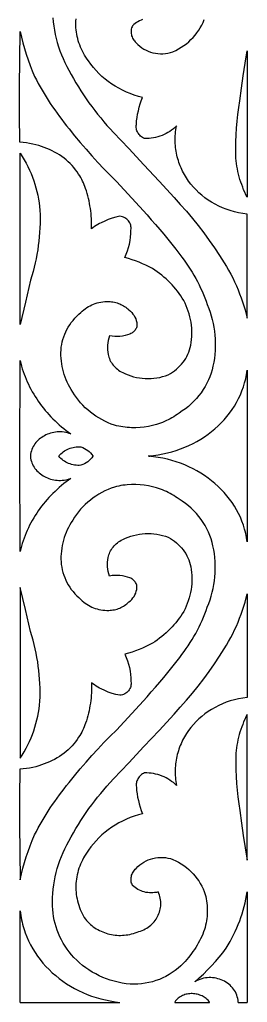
# Model space of a CAD drawing. Extents: x -75 to 228, y -166 to 132.
# Drawn here: x -75 to -40.8, y -166.1 to -18.5 of the extents above; entities that cross this region are included whole.
import ezdxf

# ---------------------------------------------------------------- set-up
doc = ezdxf.new("R2010")
doc.units = 0
doc.header["$MEASUREMENT"] = 0
doc.layers.get('0').update_dxf_attribs({"linetype": 'CONTINUOUS'})
doc.layers.add('LAYER_2', color=18, linetype='CONTINUOUS')

msp = doc.modelspace()

# ---------------------------------------------------------------- linework, layer by layer
for p, q in [((-74.93, -166.06), (-59.95, -166.06)), ((-51.72, -166.06), (-46.5, -166.06)), ((-42.21, -166.06), (-40.84, -166.06))]:
    msp.add_line(p, q)
at = {"layer": 'LAYER_2'}
for points in [[(-70.02, -18.2), (-69.97, -18.83), (-69.89, -19.46), (-69.79, -20.09), (-69.67, -20.71), (-69.53, -21.33), (-69.36, -21.94), (-69.17, -22.55), (-68.97, -23.15), (-68.74, -23.75), (-68.49, -24.34), (-68.22, -24.93), (-67.93, -25.5), (-67.61, -26.07), (-67.27, -26.7), (-66.92, -27.33), (-66.56, -27.95), (-66.19, -28.56), (-65.81, -29.17), (-65.42, -29.77), (-65.01, -30.37), (-64.6, -30.96), (-64.18, -31.54), (-63.74, -32.12), (-63.3, -32.69), (-62.84, -33.25), (-62.38, -33.81), (-61.9, -34.36), (-61.41, -34.9), (-60.92, -35.44), (-58.63, -37.86), (-56.35, -40.29), (-54.08, -42.74), (-51.83, -45.2), (-50.9, -46.23), (-49.98, -47.27), (-49.09, -48.34), (-48.23, -49.42), (-47.38, -50.52), (-46.57, -51.63), (-45.78, -52.76), (-45.01, -53.9), (-44.65, -54.45), (-44.3, -55), (-43.97, -55.56), (-43.65, -56.13), (-43.34, -56.7), (-43.04, -57.28), (-42.76, -57.86), (-42.49, -58.45), (-42.24, -59.04), (-42, -59.64), (-41.77, -60.24), (-41.56, -60.85), (-41.36, -61.46), (-41.17, -62.07), (-41, -62.69), (-40.84, -63.31), (-40.87, -47.69), (-41.53, -47.6), (-42.17, -47.49), (-42.79, -47.34), (-43.4, -47.17), (-44, -46.96), (-44.58, -46.74), (-45.14, -46.48), (-45.68, -46.2), (-46.21, -45.9), (-46.71, -45.57), (-47.2, -45.23), (-47.67, -44.86), (-48.11, -44.47), (-48.53, -44.06), (-48.93, -43.63), (-49.3, -43.18), (-49.65, -42.72), (-49.98, -42.25), (-50.28, -41.75), (-50.55, -41.25), (-50.79, -40.73), (-50.9, -40.46), (-51.01, -40.2), (-51.1, -39.93), (-51.19, -39.66), (-51.28, -39.38), (-51.35, -39.1), (-51.42, -38.82), (-51.48, -38.54), (-51.53, -38.26), (-51.58, -37.97), (-51.61, -37.68), (-51.64, -37.4), (-51.66, -37.1), (-51.67, -36.81), (-51.67, -36.52), (-51.67, -36.22), (-51.66, -35.93), (-51.63, -35.63), (-51.6, -35.33), (-51.56, -35.03), (-51.51, -34.73), (-51.46, -34.43), (-51.69, -34.66), (-51.94, -34.87), (-52.2, -35.07), (-52.47, -35.26), (-52.75, -35.43), (-53.04, -35.59), (-53.34, -35.73), (-53.64, -35.86), (-53.95, -35.98), (-54.27, -36.08), (-54.6, -36.16), (-54.92, -36.23), (-55.26, -36.28), (-55.59, -36.32), (-55.93, -36.34), (-56.28, -36.34), (-56.43, -36.26), (-56.58, -36.18), (-56.72, -36.08), (-56.85, -35.97), (-56.97, -35.85), (-57.08, -35.73), (-57.18, -35.6), (-57.26, -35.46), (-57.34, -35.32), (-57.4, -35.17), (-57.45, -35.02), (-57.48, -34.86), (-57.51, -34.7), (-57.51, -34.54), (-57.51, -34.38), (-57.49, -34.21), (-57.45, -33.7), (-57.38, -33.18), (-57.3, -32.67), (-57.19, -32.16), (-57.07, -31.65), (-56.92, -31.15), (-56.75, -30.66), (-56.56, -30.17), (-57.19, -30.01), (-57.8, -29.82), (-58.41, -29.6), (-58.99, -29.36), (-59.57, -29.09), (-60.12, -28.8), (-60.67, -28.49), (-61.19, -28.15), (-61.7, -27.79), (-62.18, -27.41), (-62.65, -27.01), (-63.1, -26.58), (-63.52, -26.14), (-63.92, -25.67), (-64.3, -25.19), (-64.66, -24.69), (-64.87, -24.4), (-65.06, -24.11), (-65.25, -23.82), (-65.42, -23.52), (-65.58, -23.22), (-65.73, -22.91), (-65.87, -22.6), (-65.99, -22.29), (-66.1, -21.97), (-66.2, -21.65), (-66.29, -21.33), (-66.37, -21.01), (-66.43, -20.68), (-66.48, -20.36), (-66.52, -20.03), (-66.55, -19.7), (-66.56, -19.37), (-66.57, -19.04), (-66.56, -18.71), (-66.53, -18.38)], [(-56.55, -18.48), (-56.79, -18.57), (-57.02, -18.67), (-57.25, -18.79), (-57.47, -18.92), (-57.68, -19.07), (-57.88, -19.23), (-58.07, -19.4), (-58.14, -19.57), (-58.2, -19.73), (-58.25, -19.9), (-58.27, -20.08), (-58.29, -20.25), (-58.29, -20.42), (-58.27, -20.59), (-58.24, -20.76), (-58.2, -20.93), (-58.14, -21.09), (-58.07, -21.25), (-57.99, -21.4), (-57.89, -21.55), (-57.78, -21.69), (-57.65, -21.83), (-57.52, -21.96), (-57.26, -22.23), (-56.98, -22.47), (-56.68, -22.7), (-56.37, -22.9), (-56.04, -23.07), (-55.71, -23.22), (-55.36, -23.35), (-55, -23.45), (-54.63, -23.53), (-54.26, -23.58), (-53.89, -23.61), (-53.51, -23.6), (-53.13, -23.57), (-52.75, -23.52), (-52.38, -23.43), (-52, -23.32), (-51.57, -23.11), (-51.15, -22.89), (-50.75, -22.64), (-50.36, -22.38), (-49.99, -22.1), (-49.63, -21.8), (-49.3, -21.49), (-48.98, -21.16), (-48.68, -20.81), (-48.4, -20.45), (-48.14, -20.08), (-47.9, -19.7), (-47.68, -19.3), (-47.49, -18.89), (-47.31, -18.48)], [(-42.21, -166.06), (-42.21, -166.05), (-42.21, -166.01), (-42.24, -165.74), (-42.28, -165.47), (-42.35, -165.21), (-42.43, -164.96), (-42.53, -164.72), (-42.64, -164.49), (-42.78, -164.27), (-42.92, -164.06), (-43.08, -163.86), (-43.25, -163.67), (-43.44, -163.49), (-43.63, -163.32), (-43.84, -163.17), (-44.06, -163.02), (-44.28, -162.89), (-44.51, -162.78), (-44.76, -162.67), (-45, -162.58), (-45.26, -162.51), (-45.52, -162.45), (-45.78, -162.4), (-46.05, -162.37), (-46.32, -162.35), (-46.59, -162.35), (-46.86, -162.37), (-47.13, -162.4), (-47.41, -162.45), (-47.68, -162.52), (-47.95, -162.61), (-48.21, -162.71), (-48.48, -162.83), (-48.74, -162.97), (-48.08, -162.4), (-47.44, -161.81), (-46.82, -161.2), (-46.22, -160.58), (-45.64, -159.94), (-45.08, -159.28), (-44.54, -158.61), (-44.03, -157.92), (-43.73, -157.43), (-43.44, -156.93), (-43.16, -156.43), (-42.9, -155.92), (-42.65, -155.4), (-42.42, -154.88), (-42.2, -154.36), (-41.99, -153.83), (-41.8, -153.3), (-41.62, -152.76), (-41.46, -152.22), (-41.3, -151.67), (-41.17, -151.12), (-41.04, -150.57), (-40.94, -150.01), (-40.84, -149.46), (-40.84, -166.01), (-40.84, -166.06)], [(-74.93, -166.06), (-74.93, -152.34), (-74.89, -152.67), (-74.84, -153.01), (-74.78, -153.34), (-74.72, -153.67), (-74.64, -154), (-74.56, -154.33), (-74.48, -154.65), (-74.38, -154.97), (-74.28, -155.28), (-74.17, -155.6), (-73.93, -156.22), (-73.66, -156.82), (-73.36, -157.42), (-73.04, -158), (-72.69, -158.56), (-72.32, -159.11), (-71.92, -159.64), (-71.5, -160.16), (-71.05, -160.66), (-70.59, -161.14), (-70.1, -161.61), (-69.59, -162.05), (-69.06, -162.48), (-68.52, -162.89), (-67.95, -163.27), (-67.37, -163.63), (-66.77, -163.98), (-66.15, -164.3), (-65.51, -164.59), (-64.86, -164.86), (-64.2, -165.11), (-63.52, -165.33), (-62.83, -165.53), (-62.13, -165.7), (-61.41, -165.84), (-60.69, -165.96), (-59.95, -166.06)], [(-46.5, -166.06), (-46.51, -166.05), (-46.5, -166.03), (-46.51, -166.02), (-46.5, -166.01), (-46.61, -165.87), (-46.74, -165.73), (-46.87, -165.61), (-47.01, -165.49), (-47.16, -165.38), (-47.31, -165.28), (-47.48, -165.19), (-47.64, -165.1), (-47.81, -165.02), (-47.99, -164.96), (-48.17, -164.9), (-48.35, -164.85), (-48.54, -164.81), (-48.73, -164.78), (-48.91, -164.76), (-49.1, -164.75), (-49.29, -164.75), (-49.48, -164.76), (-49.67, -164.78), (-49.85, -164.81), (-50.04, -164.85), (-50.22, -164.9), (-50.39, -164.96), (-50.57, -165.03), (-50.73, -165.11), (-50.9, -165.21), (-51.05, -165.31), (-51.2, -165.43), (-51.34, -165.55), (-51.48, -165.69), (-51.6, -165.85), (-51.72, -166.01), (-51.71, -166.02), (-51.72, -166.03), (-51.71, -166.05), (-51.72, -166.06)]]:
    msp.add_lwpolyline(points, dxfattribs=at)
for points in [[(-51.09, -77.57), (-51.35, -77.76), (-51.61, -77.94), (-51.87, -78.11), (-52.15, -78.27), (-52.42, -78.42), (-52.7, -78.57), (-52.98, -78.7), (-53.27, -78.83), (-53.56, -78.96), (-53.86, -79.07), (-54.16, -79.17), (-54.46, -79.27), (-55.07, -79.44), (-55.68, -79.57), (-56.31, -79.67), (-56.94, -79.74), (-57.58, -79.77), (-58.22, -79.76), (-58.54, -79.75), (-58.86, -79.72), (-59.18, -79.69), (-59.5, -79.65), (-59.81, -79.6), (-60.13, -79.54), (-60.45, -79.47), (-60.76, -79.39), (-61.26, -79.21), (-61.74, -79.01), (-62.22, -78.79), (-62.68, -78.55), (-63.13, -78.3), (-63.56, -78.02), (-63.98, -77.73), (-64.39, -77.42), (-64.78, -77.1), (-65.15, -76.76), (-65.51, -76.4), (-65.85, -76.03), (-66.18, -75.65), (-66.48, -75.25), (-66.77, -74.84), (-67.04, -74.41), (-67.26, -74.05), (-67.47, -73.68), (-67.67, -73.31), (-67.85, -72.93), (-68.01, -72.55), (-68.16, -72.16), (-68.3, -71.77), (-68.42, -71.37), (-68.52, -70.97), (-68.61, -70.57), (-68.68, -70.16), (-68.73, -69.75), (-68.77, -69.34), (-68.8, -68.92), (-68.8, -68.51), (-68.79, -68.09), (-68.75, -67.69), (-68.69, -67.29), (-68.61, -66.89), (-68.51, -66.5), (-68.38, -66.12), (-68.24, -65.74), (-68.08, -65.37), (-67.9, -65), (-67.7, -64.65), (-67.48, -64.3), (-67.25, -63.96), (-66.99, -63.64), (-66.72, -63.32), (-66.44, -63.02), (-66.13, -62.73), (-65.81, -62.45), (-65.61, -62.25), (-65.39, -62.06), (-65.17, -61.89), (-64.93, -61.73), (-64.69, -61.58), (-64.44, -61.44), (-64.19, -61.32), (-63.92, -61.21), (-63.65, -61.11), (-63.38, -61.02), (-63.1, -60.95), (-62.81, -60.9), (-62.52, -60.85), (-62.23, -60.82), (-61.94, -60.81), (-61.64, -60.81), (-61.43, -60.82), (-61.21, -60.84), (-61, -60.87), (-60.79, -60.91), (-60.59, -60.96), (-60.38, -61.02), (-60.19, -61.09), (-59.99, -61.16), (-59.8, -61.25), (-59.61, -61.34), (-59.43, -61.44), (-59.26, -61.55), (-59.09, -61.67), (-58.92, -61.8), (-58.76, -61.93), (-58.61, -62.08), (-58.39, -62.26), (-58.19, -62.47), (-58, -62.69), (-57.84, -62.92), (-57.7, -63.16), (-57.59, -63.42), (-57.5, -63.68), (-57.43, -63.95), (-57.41, -64.09), (-57.4, -64.22), (-57.4, -64.36), (-57.41, -64.49), (-57.44, -64.62), (-57.48, -64.75), (-57.53, -64.87), (-57.6, -64.99), (-57.67, -65.11), (-57.75, -65.21), (-57.85, -65.31), (-57.95, -65.41), (-58.06, -65.49), (-58.18, -65.57), (-58.31, -65.64), (-58.45, -65.7), (-58.81, -65.83), (-59.19, -65.93), (-59.57, -66.01), (-59.96, -66.06), (-60.35, -66.08), (-60.74, -66.08), (-61.14, -66.04), (-61.52, -65.98), (-61.63, -66.32), (-61.71, -66.66), (-61.77, -67), (-61.81, -67.35), (-61.82, -67.7), (-61.81, -68.05), (-61.77, -68.4), (-61.71, -68.75), (-61.67, -68.97), (-61.61, -69.18), (-61.54, -69.39), (-61.45, -69.6), (-61.35, -69.8), (-61.24, -69.99), (-61.12, -70.17), (-60.98, -70.35), (-60.84, -70.52), (-60.68, -70.69), (-60.51, -70.84), (-60.34, -70.99), (-60.15, -71.12), (-59.95, -71.25), (-59.75, -71.37), (-59.54, -71.47), (-59.14, -71.67), (-58.73, -71.83), (-58.32, -71.98), (-57.9, -72.11), (-57.47, -72.21), (-57.04, -72.29), (-56.61, -72.34), (-56.17, -72.38), (-55.73, -72.39), (-55.29, -72.37), (-54.86, -72.34), (-54.42, -72.28), (-53.99, -72.2), (-53.56, -72.09), (-53.14, -71.96), (-52.72, -71.81), (-52.39, -71.63), (-52.08, -71.43), (-51.78, -71.21), (-51.49, -70.98), (-51.22, -70.74), (-50.96, -70.49), (-50.72, -70.22), (-50.49, -69.94), (-50.28, -69.65), (-50.09, -69.35), (-49.92, -69.05), (-49.76, -68.73), (-49.62, -68.4), (-49.5, -68.07), (-49.4, -67.73), (-49.32, -67.39), (-49.26, -66.96), (-49.21, -66.52), (-49.17, -66.09), (-49.16, -65.66), (-49.17, -65.23), (-49.19, -64.8), (-49.23, -64.37), (-49.29, -63.94), (-49.36, -63.52), (-49.46, -63.1), (-49.57, -62.68), (-49.7, -62.27), (-49.85, -61.86), (-50.01, -61.45), (-50.19, -61.05), (-50.39, -60.66), (-50.61, -60.3), (-50.84, -59.95), (-51.08, -59.61), (-51.33, -59.27), (-51.59, -58.95), (-51.86, -58.63), (-52.14, -58.31), (-52.43, -58.01), (-52.73, -57.71), (-53.03, -57.42), (-53.35, -57.14), (-53.68, -56.86), (-54.01, -56.6), (-54.36, -56.34), (-54.71, -56.1), (-55.07, -55.86), (-55.56, -55.61), (-56.07, -55.37), (-56.58, -55.14), (-57.09, -54.92), (-57.62, -54.72), (-58.14, -54.53), (-58.68, -54.36), (-59.22, -54.2), (-59.01, -53.71), (-58.82, -53.21), (-58.67, -52.7), (-58.54, -52.19), (-58.44, -51.67), (-58.37, -51.15), (-58.33, -50.62), (-58.33, -50.1), (-58.29, -49.91), (-58.28, -49.72), (-58.3, -49.54), (-58.33, -49.36), (-58.38, -49.19), (-58.46, -49.02), (-58.55, -48.86), (-58.65, -48.71), (-58.77, -48.58), (-58.91, -48.45), (-59.06, -48.34), (-59.23, -48.24), (-59.4, -48.16), (-59.59, -48.1), (-59.79, -48.05), (-59.99, -48.02), (-60.57, -48.15), (-61.14, -48.31), (-61.7, -48.5), (-62.24, -48.73), (-62.76, -48.98), (-63.02, -49.12), (-63.27, -49.26), (-63.52, -49.41), (-63.76, -49.57), (-64, -49.74), (-64.23, -49.91), (-64.22, -49.53), (-64.22, -49.14), (-64.22, -48.76), (-64.24, -48.37), (-64.26, -47.99), (-64.29, -47.6), (-64.34, -47.22), (-64.39, -46.84), (-64.45, -46.46), (-64.51, -46.08), (-64.59, -45.7), (-64.68, -45.33), (-64.77, -44.95), (-64.88, -44.58), (-64.99, -44.21), (-65.11, -43.84), (-65.21, -43.56), (-65.32, -43.28), (-65.43, -43.01), (-65.56, -42.74), (-65.69, -42.47), (-65.84, -42.21), (-65.99, -41.95), (-66.15, -41.7), (-66.37, -41.36), (-66.61, -41.03), (-66.86, -40.71), (-67.13, -40.41), (-67.41, -40.11), (-67.71, -39.82), (-68.02, -39.55), (-68.34, -39.29), (-68.68, -39.04), (-69.02, -38.81), (-69.38, -38.58), (-69.75, -38.38), (-70.13, -38.19), (-70.52, -38.01), (-70.92, -37.85), (-71.33, -37.7), (-71.73, -37.54), (-72.14, -37.4), (-72.58, -37.27), (-73.03, -37.16), (-73.5, -37.07), (-73.98, -36.99), (-74.47, -36.93), (-74.97, -36.89), (-75, -32.73), (-75, -28.57), (-74.98, -24.41), (-74.94, -20.26), (-74.74, -21.12), (-74.52, -21.98), (-74.28, -22.83), (-74.02, -23.68), (-73.74, -24.52), (-73.43, -25.36), (-73.11, -26.19), (-72.76, -27.01), (-72.49, -27.53), (-72.21, -28.05), (-71.93, -28.56), (-71.64, -29.07), (-71.34, -29.58), (-71.03, -30.08), (-70.72, -30.58), (-70.4, -31.07), (-70.07, -31.57), (-69.73, -32.05), (-69.39, -32.53), (-69.04, -33.01), (-68.69, -33.49), (-68.33, -33.96), (-67.96, -34.42), (-67.58, -34.88), (-66.75, -35.92), (-65.91, -36.94), (-65.04, -37.95), (-64.16, -38.95), (-63.27, -39.93), (-62.35, -40.9), (-61.42, -41.86), (-60.48, -42.8), (-55.89, -47.81), (-55.25, -48.53), (-54.61, -49.25), (-53.99, -49.98), (-53.37, -50.72), (-52.76, -51.46), (-52.16, -52.21), (-51.57, -52.97), (-50.99, -53.73), (-50.65, -54.16), (-50.33, -54.6), (-50.01, -55.05), (-49.7, -55.5), (-49.41, -55.95), (-49.12, -56.41), (-48.85, -56.88), (-48.58, -57.35), (-48.33, -57.83), (-48.09, -58.31), (-47.85, -58.79), (-47.63, -59.28), (-47.42, -59.78), (-47.22, -60.28), (-47.03, -60.78), (-46.85, -61.28), (-46.63, -61.84), (-46.43, -62.4), (-46.26, -62.96), (-46.11, -63.53), (-45.98, -64.11), (-45.87, -64.68), (-45.78, -65.26), (-45.72, -65.85), (-45.67, -66.43), (-45.65, -67.02), (-45.65, -67.6), (-45.68, -68.19), (-45.72, -68.77), (-45.79, -69.36), (-45.88, -69.94), (-46, -70.52), (-46.13, -71.06), (-46.29, -71.58), (-46.47, -72.1), (-46.69, -72.6), (-46.92, -73.1), (-47.19, -73.58), (-47.48, -74.05), (-47.79, -74.51), (-48.13, -74.95), (-48.49, -75.38), (-48.87, -75.79), (-49.27, -76.18), (-49.69, -76.56), (-50.14, -76.91), (-50.6, -77.25)], [(-40.88, -23.17), (-40.85, -45.13), (-41.04, -44.77), (-41.22, -44.4), (-41.39, -44.02), (-41.54, -43.64), (-41.69, -43.26), (-41.83, -42.87), (-41.95, -42.48), (-42.07, -42.09), (-42.17, -41.7), (-42.26, -41.3), (-42.34, -40.9), (-42.41, -40.5), (-42.47, -40.1), (-42.51, -39.69), (-42.55, -39.29), (-42.57, -38.88), (-42.58, -37.85), (-42.56, -36.82), (-42.52, -35.79), (-42.45, -34.77), (-42.37, -33.74), (-42.26, -32.72), (-42.13, -31.69), (-41.98, -30.67), (-41.74, -28.79), (-41.47, -26.92), (-41.18, -25.04)], [(-73.35, -57.61), (-74.12, -60.93), (-74.9, -64.25), (-74.92, -38.54), (-74.6, -39.03), (-74.31, -39.53), (-74.03, -40.04), (-73.77, -40.55), (-73.52, -41.07), (-73.29, -41.6), (-73.08, -42.13), (-72.88, -42.67), (-72.71, -43.21), (-72.55, -43.76), (-72.4, -44.31), (-72.28, -44.86), (-72.17, -45.42), (-72.08, -45.99), (-72.01, -46.55), (-71.96, -47.12), (-71.94, -47.78), (-71.93, -48.45), (-71.94, -49.11), (-71.96, -49.77), (-72, -50.44), (-72.05, -51.1), (-72.12, -51.76), (-72.2, -52.42), (-72.29, -53.07), (-72.4, -53.73), (-72.52, -54.38), (-72.66, -55.03), (-72.81, -55.68), (-72.98, -56.33), (-73.16, -56.97)], [(-74.98, -84.03), (-74.98, -84.01), (-74.98, -84.01), (-74.98, -84), (-74.93, -69.69), (-74.83, -70.09), (-74.72, -70.5), (-74.6, -70.9), (-74.47, -71.3), (-74.33, -71.7), (-74.19, -72.09), (-74.03, -72.48), (-73.86, -72.86), (-73.69, -73.24), (-73.5, -73.62), (-73.31, -73.99), (-73.1, -74.36), (-72.89, -74.73), (-72.67, -75.09), (-72.44, -75.45), (-72.2, -75.8), (-71.96, -76.15), (-71.7, -76.49), (-71.44, -76.82), (-71.17, -77.16), (-70.89, -77.48), (-70.6, -77.8), (-70.31, -78.12), (-70, -78.43), (-69.69, -78.73), (-69.37, -79.03), (-69.05, -79.33), (-68.71, -79.61), (-68.37, -79.89), (-68.02, -80.17), (-67.66, -80.43), (-67.3, -80.69), (-67.56, -80.61), (-67.82, -80.53), (-68.08, -80.47), (-68.34, -80.43), (-68.6, -80.4), (-68.86, -80.39), (-69.12, -80.39), (-69.37, -80.4), (-69.63, -80.43), (-69.88, -80.47), (-70.12, -80.52), (-70.36, -80.58), (-70.6, -80.66), (-70.83, -80.75), (-71.05, -80.85), (-71.27, -80.96), (-71.48, -81.08), (-71.68, -81.21), (-71.88, -81.35), (-72.06, -81.5), (-72.24, -81.66), (-72.41, -81.83), (-72.56, -82.01), (-72.71, -82.2), (-72.84, -82.39), (-72.96, -82.59), (-73.07, -82.81), (-73.16, -83.02), (-73.24, -83.25), (-73.31, -83.48), (-73.36, -83.72), (-73.39, -83.96), (-73.39, -84), (-73.39, -84.01), (-73.39, -84.01), (-73.39, -84.03), (-73.39, -84.06), (-73.39, -84.06), (-73.39, -84.06), (-73.39, -84.11), (-73.36, -84.35), (-73.31, -84.59), (-73.24, -84.82), (-73.16, -85.04), (-73.07, -85.26), (-72.96, -85.47), (-72.84, -85.67), (-72.71, -85.87), (-72.56, -86.05), (-72.41, -86.23), (-72.24, -86.4), (-72.06, -86.56), (-71.88, -86.71), (-71.68, -86.85), (-71.48, -86.98), (-71.27, -87.1), (-71.05, -87.21), (-70.83, -87.31), (-70.6, -87.4), (-70.36, -87.47), (-70.12, -87.54), (-69.88, -87.59), (-69.63, -87.63), (-69.37, -87.66), (-69.12, -87.67), (-68.86, -87.67), (-68.6, -87.65), (-68.34, -87.63), (-68.08, -87.58), (-67.82, -87.53), (-67.56, -87.45), (-67.3, -87.37), (-67.66, -87.62), (-68.02, -87.89), (-68.37, -88.16), (-68.71, -88.44), (-69.05, -88.73), (-69.37, -89.02), (-69.69, -89.32), (-70, -89.62), (-70.31, -89.93), (-70.6, -90.25), (-70.89, -90.57), (-71.17, -90.89), (-71.44, -91.22), (-71.7, -91.56), (-71.96, -91.9), (-72.2, -92.25), (-72.44, -92.6), (-72.67, -92.95), (-72.89, -93.31), (-73.1, -93.68), (-73.31, -94.05), (-73.5, -94.42), (-73.69, -94.79), (-73.86, -95.18), (-74.03, -95.56), (-74.19, -95.95), (-74.33, -96.34), (-74.47, -96.73), (-74.6, -97.13), (-74.72, -97.53), (-74.83, -97.94), (-74.93, -98.34), (-74.98, -84.06), (-74.98, -84.06), (-74.98, -84.06)], [(-55.43, -84.03), (-55.65, -84.01), (-55.64, -84.01), (-55.65, -84), (-54.93, -83.93), (-54.23, -83.83), (-53.53, -83.71), (-52.84, -83.56), (-52.17, -83.38), (-51.5, -83.18), (-50.85, -82.95), (-50.22, -82.7), (-49.6, -82.43), (-48.99, -82.13), (-48.4, -81.82), (-47.83, -81.48), (-47.27, -81.12), (-46.73, -80.74), (-46.21, -80.34), (-45.71, -79.92), (-45.23, -79.48), (-44.76, -79.03), (-44.32, -78.56), (-43.91, -78.07), (-43.51, -77.56), (-43.14, -77.04), (-42.79, -76.51), (-42.46, -75.96), (-42.17, -75.4), (-41.89, -74.82), (-41.65, -74.23), (-41.43, -73.63), (-41.24, -73.02), (-41.15, -72.71), (-41.08, -72.4), (-41.01, -72.09), (-40.94, -71.77), (-40.89, -71.45), (-40.84, -71.13), (-40.84, -84.01), (-40.84, -84.03), (-40.84, -84.06), (-40.84, -96.91), (-40.89, -96.59), (-40.94, -96.27), (-41.01, -95.95), (-41.08, -95.64), (-41.15, -95.32), (-41.24, -95.02), (-41.43, -94.41), (-41.65, -93.81), (-41.89, -93.22), (-42.17, -92.65), (-42.46, -92.08), (-42.79, -91.54), (-43.14, -91), (-43.51, -90.49), (-43.91, -89.98), (-44.32, -89.49), (-44.76, -89.02), (-45.23, -88.57), (-45.71, -88.14), (-46.21, -87.72), (-46.73, -87.32), (-47.27, -86.94), (-47.83, -86.58), (-48.4, -86.24), (-48.99, -85.93), (-49.6, -85.63), (-50.22, -85.36), (-50.85, -85.11), (-51.5, -84.89), (-52.17, -84.68), (-52.84, -84.51), (-53.53, -84.36), (-54.23, -84.23), (-54.93, -84.13), (-55.65, -84.06), (-55.64, -84.06), (-55.65, -84.06)], [(-69.08, -84.03), (-69.1, -84.01), (-69.1, -84.01), (-69.1, -84), (-68.95, -83.83), (-68.8, -83.67), (-68.63, -83.52), (-68.45, -83.38), (-68.26, -83.26), (-68.07, -83.14), (-67.87, -83.03), (-67.66, -82.94), (-67.44, -82.86), (-67.22, -82.79), (-66.99, -82.74), (-66.76, -82.69), (-66.53, -82.66), (-66.29, -82.65), (-66.06, -82.65), (-65.82, -82.66), (-65.54, -82.76), (-65.27, -82.88), (-65.02, -83.02), (-64.78, -83.18), (-64.56, -83.36), (-64.36, -83.56), (-64.17, -83.78), (-64.01, -84), (-64.01, -84.01), (-64.01, -84.01), (-64.03, -84.03), (-64.01, -84.06), (-64.01, -84.06), (-64.01, -84.06), (-64.17, -84.29), (-64.36, -84.5), (-64.56, -84.7), (-64.78, -84.88), (-65.02, -85.04), (-65.27, -85.18), (-65.54, -85.3), (-65.82, -85.4), (-66.06, -85.42), (-66.29, -85.42), (-66.53, -85.4), (-66.76, -85.37), (-66.99, -85.33), (-67.22, -85.27), (-67.44, -85.2), (-67.66, -85.12), (-67.87, -85.03), (-68.07, -84.93), (-68.26, -84.81), (-68.45, -84.68), (-68.63, -84.54), (-68.8, -84.39), (-68.95, -84.23), (-69.1, -84.06), (-69.1, -84.06), (-69.1, -84.06)], [(-51.09, -90.48), (-51.35, -90.29), (-51.61, -90.12), (-51.87, -89.95), (-52.15, -89.78), (-52.42, -89.63), (-52.7, -89.49), (-52.98, -89.35), (-53.27, -89.22), (-53.56, -89.1), (-53.86, -88.99), (-54.16, -88.88), (-54.46, -88.79), (-55.07, -88.62), (-55.68, -88.48), (-56.31, -88.38), (-56.94, -88.32), (-57.58, -88.29), (-58.22, -88.29), (-58.86, -88.33), (-59.18, -88.37), (-59.5, -88.41), (-59.81, -88.46), (-60.13, -88.52), (-60.45, -88.59), (-60.76, -88.67), (-61.26, -88.85), (-61.74, -89.04), (-62.22, -89.26), (-62.68, -89.5), (-63.13, -89.76), (-63.56, -90.03), (-63.98, -90.32), (-64.39, -90.63), (-64.78, -90.95), (-65.15, -91.29), (-65.51, -91.64), (-65.85, -92.01), (-66.18, -92.4), (-66.48, -92.8), (-66.77, -93.21), (-67.04, -93.63), (-67.26, -93.99), (-67.47, -94.36), (-67.67, -94.73), (-67.85, -95.1), (-68.01, -95.49), (-68.16, -95.87), (-68.3, -96.27), (-68.42, -96.66), (-68.52, -97.06), (-68.61, -97.47), (-68.68, -97.87), (-68.73, -98.28), (-68.77, -98.69), (-68.8, -99.1), (-68.8, -99.52), (-68.79, -99.93), (-68.75, -100.33), (-68.69, -100.73), (-68.61, -101.13), (-68.51, -101.52), (-68.38, -101.9), (-68.24, -102.28), (-68.08, -102.65), (-67.9, -103.01), (-67.7, -103.37), (-67.48, -103.71), (-67.25, -104.05), (-66.99, -104.38), (-66.72, -104.69), (-66.44, -104.99), (-66.13, -105.28), (-65.81, -105.56), (-65.61, -105.76), (-65.39, -105.94), (-65.17, -106.12), (-64.93, -106.28), (-64.69, -106.43), (-64.44, -106.57), (-64.19, -106.69), (-63.92, -106.8), (-63.65, -106.9), (-63.38, -106.98), (-63.1, -107.05), (-62.81, -107.11), (-62.52, -107.15), (-62.23, -107.18), (-61.94, -107.19), (-61.64, -107.19), (-61.43, -107.18), (-61.21, -107.16), (-61, -107.13), (-60.79, -107.09), (-60.59, -107.04), (-60.38, -106.99), (-60.19, -106.92), (-59.99, -106.84), (-59.8, -106.76), (-59.61, -106.67), (-59.43, -106.56), (-59.26, -106.45), (-59.09, -106.33), (-58.92, -106.21), (-58.76, -106.07), (-58.61, -105.93), (-58.39, -105.75), (-58.19, -105.54), (-58, -105.32), (-57.84, -105.09), (-57.7, -104.85), (-57.59, -104.6), (-57.5, -104.33), (-57.43, -104.06), (-57.41, -103.93), (-57.4, -103.79), (-57.4, -103.65), (-57.41, -103.52), (-57.44, -103.39), (-57.48, -103.27), (-57.53, -103.14), (-57.6, -103.02), (-57.67, -102.91), (-57.75, -102.8), (-57.85, -102.7), (-57.95, -102.61), (-58.06, -102.52), (-58.18, -102.45), (-58.31, -102.38), (-58.45, -102.32), (-58.81, -102.19), (-59.19, -102.09), (-59.57, -102.01), (-59.96, -101.96), (-60.35, -101.94), (-60.74, -101.94), (-61.14, -101.98), (-61.52, -102.04), (-61.63, -101.7), (-61.71, -101.36), (-61.77, -101.02), (-61.81, -100.67), (-61.82, -100.32), (-61.81, -99.97), (-61.77, -99.63), (-61.71, -99.28), (-61.67, -99.06), (-61.61, -98.85), (-61.54, -98.64), (-61.45, -98.43), (-61.35, -98.23), (-61.24, -98.04), (-61.12, -97.86), (-60.98, -97.68), (-60.84, -97.51), (-60.68, -97.34), (-60.51, -97.19), (-60.34, -97.04), (-60.15, -96.91), (-59.95, -96.78), (-59.75, -96.67), (-59.54, -96.56), (-59.14, -96.37), (-58.73, -96.2), (-58.32, -96.05), (-57.9, -95.93), (-57.47, -95.83), (-57.04, -95.75), (-56.61, -95.69), (-56.17, -95.66), (-55.73, -95.65), (-55.29, -95.66), (-54.86, -95.7), (-54.42, -95.76), (-53.99, -95.84), (-53.56, -95.94), (-53.14, -96.07), (-52.72, -96.22), (-52.39, -96.41), (-52.08, -96.61), (-51.78, -96.82), (-51.49, -97.05), (-51.22, -97.29), (-50.96, -97.55), (-50.72, -97.81), (-50.49, -98.09), (-50.28, -98.38), (-50.09, -98.67), (-49.92, -98.98), (-49.76, -99.3), (-49.62, -99.62), (-49.5, -99.95), (-49.4, -100.29), (-49.32, -100.64), (-49.26, -101.07), (-49.21, -101.5), (-49.17, -101.93), (-49.16, -102.36), (-49.17, -102.79), (-49.19, -103.22), (-49.23, -103.64), (-49.29, -104.07), (-49.36, -104.49), (-49.46, -104.91), (-49.57, -105.33), (-49.7, -105.74), (-49.85, -106.15), (-50.01, -106.56), (-50.19, -106.96), (-50.39, -107.35), (-50.61, -107.7), (-50.84, -108.05), (-51.08, -108.39), (-51.33, -108.73), (-51.59, -109.05), (-51.86, -109.37), (-52.14, -109.69), (-52.43, -109.99), (-52.73, -110.29), (-53.03, -110.58), (-53.35, -110.86), (-53.68, -111.13), (-54.01, -111.39), (-54.36, -111.65), (-54.71, -111.9), (-55.07, -112.13), (-55.56, -112.39), (-56.07, -112.63), (-56.58, -112.85), (-57.09, -113.07), (-57.62, -113.27), (-58.14, -113.46), (-58.68, -113.63), (-59.22, -113.79), (-59.01, -114.28), (-58.82, -114.78), (-58.67, -115.28), (-58.54, -115.79), (-58.44, -116.31), (-58.37, -116.83), (-58.33, -117.35), (-58.33, -117.88), (-58.29, -118.07), (-58.28, -118.26), (-58.3, -118.44), (-58.33, -118.62), (-58.38, -118.79), (-58.46, -118.95), (-58.55, -119.11), (-58.65, -119.26), (-58.77, -119.4), (-58.91, -119.52), (-59.06, -119.63), (-59.23, -119.73), (-59.4, -119.81), (-59.59, -119.87), (-59.79, -119.92), (-59.99, -119.95), (-60.57, -119.82), (-61.14, -119.66), (-61.7, -119.47), (-62.24, -119.25), (-62.76, -118.99), (-63.02, -118.86), (-63.27, -118.71), (-63.52, -118.56), (-63.76, -118.4), (-64, -118.24), (-64.23, -118.06), (-64.22, -118.45), (-64.22, -118.83), (-64.22, -119.22), (-64.24, -119.6), (-64.26, -119.98), (-64.29, -120.37), (-64.34, -120.75), (-64.39, -121.13), (-64.45, -121.51), (-64.51, -121.89), (-64.59, -122.26), (-64.68, -122.64), (-64.77, -123.01), (-64.88, -123.38), (-64.99, -123.76), (-65.11, -124.12), (-65.21, -124.4), (-65.32, -124.68), (-65.43, -124.95), (-65.56, -125.22), (-65.69, -125.49), (-65.84, -125.75), (-65.99, -126), (-66.15, -126.25), (-66.37, -126.59), (-66.61, -126.92), (-66.86, -127.24), (-67.13, -127.54), (-67.41, -127.84), (-67.71, -128.13), (-68.02, -128.4), (-68.34, -128.66), (-68.68, -128.91), (-69.02, -129.14), (-69.38, -129.36), (-69.75, -129.57), (-70.13, -129.76), (-70.52, -129.94), (-70.92, -130.1), (-71.33, -130.24), (-71.73, -130.4), (-72.14, -130.54), (-72.58, -130.67), (-73.03, -130.78), (-73.5, -130.88), (-73.98, -130.95), (-74.47, -131.01), (-74.97, -131.05), (-75, -135.2), (-75, -139.35), (-74.98, -143.49), (-74.94, -147.64), (-74.74, -146.78), (-74.52, -145.92), (-74.28, -145.07), (-74.02, -144.23), (-73.74, -143.39), (-73.43, -142.55), (-73.11, -141.73), (-72.76, -140.91), (-72.49, -140.39), (-72.21, -139.87), (-71.93, -139.36), (-71.64, -138.85), (-71.34, -138.34), (-71.03, -137.84), (-70.72, -137.35), (-70.4, -136.85), (-70.07, -136.36), (-69.73, -135.88), (-69.39, -135.4), (-69.04, -134.92), (-68.69, -134.44), (-68.33, -133.98), (-67.96, -133.51), (-67.58, -133.05), (-66.75, -132.02), (-65.91, -131), (-65.04, -130), (-64.16, -129), (-63.27, -128.02), (-62.35, -127.05), (-61.42, -126.1), (-60.48, -125.16), (-55.89, -120.16), (-55.25, -119.44), (-54.61, -118.72), (-53.99, -117.99), (-53.37, -117.26), (-52.76, -116.52), (-52.16, -115.77), (-51.57, -115.02), (-50.99, -114.26), (-50.65, -113.83), (-50.33, -113.39), (-50.01, -112.94), (-49.7, -112.5), (-49.41, -112.04), (-49.12, -111.58), (-48.85, -111.12), (-48.58, -110.65), (-48.33, -110.17), (-48.09, -109.69), (-47.85, -109.21), (-47.63, -108.72), (-47.42, -108.23), (-47.22, -107.73), (-47.03, -107.23), (-46.85, -106.72), (-46.63, -106.17), (-46.43, -105.61), (-46.26, -105.05), (-46.11, -104.48), (-45.98, -103.91), (-45.87, -103.33), (-45.78, -102.75), (-45.72, -102.17), (-45.67, -101.59), (-45.65, -101.01), (-45.65, -100.42), (-45.68, -99.84), (-45.72, -99.25), (-45.79, -98.67), (-45.88, -98.09), (-46, -97.51), (-46.13, -96.98), (-46.29, -96.45), (-46.47, -95.94), (-46.69, -95.43), (-46.92, -94.94), (-47.19, -94.46), (-47.48, -93.99), (-47.79, -93.53), (-48.13, -93.09), (-48.49, -92.67), (-48.87, -92.26), (-49.27, -91.87), (-49.69, -91.49), (-50.14, -91.13), (-50.6, -90.8)], [(-73.35, -110.39), (-74.12, -107.07), (-74.9, -103.76), (-74.92, -129.41), (-74.6, -128.92), (-74.31, -128.42), (-74.03, -127.91), (-73.77, -127.4), (-73.52, -126.88), (-73.29, -126.36), (-73.08, -125.83), (-72.88, -125.29), (-72.71, -124.75), (-72.55, -124.2), (-72.4, -123.65), (-72.28, -123.1), (-72.17, -122.54), (-72.08, -121.98), (-72.01, -121.42), (-71.96, -120.85), (-71.94, -120.19), (-71.93, -119.52), (-71.94, -118.86), (-71.96, -118.2), (-72, -117.54), (-72.05, -116.88), (-72.12, -116.22), (-72.2, -115.57), (-72.29, -114.91), (-72.4, -114.26), (-72.52, -113.61), (-72.66, -112.96), (-72.81, -112.31), (-72.98, -111.67), (-73.16, -111.03)], [(-40.87, -120.28), (-41.53, -120.37), (-42.17, -120.48), (-42.79, -120.63), (-43.4, -120.8), (-44, -121), (-44.58, -121.23), (-45.14, -121.49), (-45.68, -121.76), (-46.21, -122.07), (-46.71, -122.39), (-47.2, -122.74), (-47.67, -123.11), (-48.11, -123.5), (-48.53, -123.9), (-48.93, -124.33), (-49.3, -124.77), (-49.65, -125.23), (-49.98, -125.71), (-50.28, -126.2), (-50.55, -126.71), (-50.79, -127.22), (-50.9, -127.49), (-51.01, -127.75), (-51.1, -128.02), (-51.19, -128.29), (-51.28, -128.57), (-51.35, -128.84), (-51.42, -129.12), (-51.48, -129.4), (-51.53, -129.69), (-51.58, -129.97), (-51.61, -130.26), (-51.64, -130.55), (-51.66, -130.84), (-51.67, -131.13), (-51.67, -131.42), (-51.67, -131.72), (-51.66, -132.01), (-51.63, -132.31), (-51.6, -132.61), (-51.56, -132.9), (-51.51, -133.2), (-51.46, -133.5), (-51.69, -133.28), (-51.94, -133.06), (-52.2, -132.87), (-52.47, -132.68), (-52.75, -132.51), (-53.04, -132.35), (-53.34, -132.21), (-53.64, -132.08), (-53.95, -131.96), (-54.27, -131.86), (-54.6, -131.78), (-54.92, -131.71), (-55.26, -131.66), (-55.59, -131.62), (-55.93, -131.6), (-56.28, -131.6), (-56.43, -131.68), (-56.58, -131.76), (-56.72, -131.86), (-56.85, -131.97), (-56.97, -132.09), (-57.08, -132.21), (-57.18, -132.34), (-57.26, -132.48), (-57.34, -132.62), (-57.4, -132.77), (-57.45, -132.92), (-57.48, -133.07), (-57.51, -133.23), (-57.51, -133.39), (-57.51, -133.56), (-57.49, -133.72), (-57.45, -134.24), (-57.38, -134.75), (-57.3, -135.26), (-57.19, -135.77), (-57.07, -136.27), (-56.92, -136.77), (-56.75, -137.27), (-56.56, -137.76), (-57.19, -137.92), (-57.8, -138.11), (-58.41, -138.32), (-58.99, -138.56), (-59.57, -138.83), (-60.12, -139.12), (-60.67, -139.43), (-61.19, -139.77), (-61.7, -140.13), (-62.18, -140.51), (-62.65, -140.91), (-63.1, -141.33), (-63.52, -141.78), (-63.92, -142.24), (-64.3, -142.72), (-64.66, -143.22), (-64.87, -143.51), (-65.06, -143.79), (-65.25, -144.09), (-65.42, -144.38), (-65.58, -144.69), (-65.73, -144.99), (-65.87, -145.3), (-65.99, -145.61), (-66.1, -145.93), (-66.2, -146.25), (-66.29, -146.57), (-66.37, -146.89), (-66.43, -147.22), (-66.48, -147.54), (-66.52, -147.87), (-66.55, -148.2), (-66.56, -148.53), (-66.57, -148.86), (-66.56, -149.19), (-66.53, -149.52), (-66.5, -149.85), (-66.45, -150.17), (-66.39, -150.5), (-66.32, -150.83), (-66.24, -151.15), (-66.14, -151.47), (-66.03, -151.79), (-65.91, -152.11), (-65.77, -152.42), (-65.63, -152.73), (-65.47, -153.04), (-65.3, -153.34), (-65.13, -153.56), (-64.96, -153.77), (-64.77, -153.98), (-64.58, -154.17), (-64.38, -154.35), (-64.17, -154.53), (-63.96, -154.7), (-63.74, -154.85), (-63.51, -155), (-63.28, -155.14), (-63.04, -155.26), (-62.79, -155.38), (-62.54, -155.49), (-62.29, -155.59), (-62.03, -155.68), (-61.77, -155.75), (-61.5, -155.82), (-61.24, -155.88), (-60.96, -155.92), (-60.69, -155.96), (-60.42, -155.98), (-60.14, -156), (-59.86, -156), (-59.58, -155.99), (-59.31, -155.97), (-59.03, -155.94), (-58.75, -155.9), (-58.47, -155.85), (-58.2, -155.78), (-57.92, -155.71), (-57.65, -155.62), (-57.38, -155.52), (-57.12, -155.44), (-56.86, -155.36), (-56.62, -155.26), (-56.38, -155.15), (-56.15, -155.04), (-55.94, -154.91), (-55.73, -154.77), (-55.53, -154.62), (-55.34, -154.47), (-55.16, -154.3), (-54.99, -154.13), (-54.83, -153.95), (-54.68, -153.76), (-54.54, -153.57), (-54.41, -153.37), (-54.3, -153.16), (-54.2, -152.95), (-54.11, -152.73), (-54.03, -152.51), (-53.96, -152.29), (-53.91, -152.06), (-53.87, -151.83), (-53.84, -151.6), (-53.82, -151.37), (-53.82, -151.13), (-53.84, -150.89), (-53.87, -150.66), (-53.91, -150.42), (-53.96, -150.18), (-54.04, -149.95), (-54.12, -149.71), (-54.22, -149.48), (-54.48, -149.54), (-54.75, -149.58), (-55.01, -149.6), (-55.27, -149.61), (-55.53, -149.6), (-55.79, -149.58), (-56.05, -149.54), (-56.3, -149.48), (-56.55, -149.41), (-56.79, -149.32), (-57.02, -149.22), (-57.25, -149.1), (-57.47, -148.97), (-57.68, -148.83), (-57.88, -148.67), (-58.07, -148.49), (-58.14, -148.33), (-58.2, -148.16), (-58.25, -147.99), (-58.27, -147.82), (-58.29, -147.65), (-58.29, -147.48), (-58.27, -147.31), (-58.24, -147.14), (-58.2, -146.97), (-58.14, -146.81), (-58.07, -146.65), (-57.99, -146.5), (-57.89, -146.35), (-57.78, -146.21), (-57.65, -146.07), (-57.52, -145.95), (-57.26, -145.68), (-56.98, -145.43), (-56.68, -145.21), (-56.37, -145.01), (-56.04, -144.83), (-55.71, -144.68), (-55.36, -144.55), (-55, -144.45), (-54.63, -144.38), (-54.26, -144.32), (-53.89, -144.3), (-53.51, -144.3), (-53.13, -144.33), (-52.75, -144.39), (-52.38, -144.47), (-52, -144.59), (-51.57, -144.79), (-51.15, -145.02), (-50.75, -145.26), (-50.36, -145.53), (-49.99, -145.81), (-49.63, -146.1), (-49.3, -146.42), (-48.98, -146.74), (-48.68, -147.09), (-48.4, -147.44), (-48.14, -147.81), (-47.9, -148.2), (-47.68, -148.59), (-47.49, -149), (-47.31, -149.42), (-47.16, -149.84), (-47.09, -150.17), (-47.02, -150.5), (-46.96, -150.83), (-46.92, -151.16), (-46.89, -151.49), (-46.87, -151.82), (-46.86, -152.16), (-46.86, -152.49), (-46.87, -152.82), (-46.89, -153.15), (-46.93, -153.49), (-46.98, -153.82), (-47.03, -154.14), (-47.1, -154.47), (-47.18, -154.8), (-47.27, -155.12), (-47.4, -155.47), (-47.54, -155.82), (-47.69, -156.16), (-47.85, -156.5), (-48.02, -156.83), (-48.2, -157.16), (-48.38, -157.49), (-48.58, -157.81), (-48.78, -158.13), (-49, -158.44), (-49.22, -158.74), (-49.45, -159.05), (-49.69, -159.34), (-49.93, -159.63), (-50.19, -159.92), (-50.45, -160.2), (-50.83, -160.58), (-51.24, -160.95), (-51.66, -161.28), (-52.11, -161.6), (-52.57, -161.89), (-53.05, -162.16), (-53.54, -162.4), (-54.04, -162.61), (-54.56, -162.8), (-55.09, -162.96), (-55.63, -163.09), (-56.18, -163.2), (-56.73, -163.27), (-57.29, -163.32), (-57.86, -163.34), (-58.43, -163.33), (-59.04, -163.26), (-59.64, -163.16), (-60.23, -163.04), (-60.82, -162.9), (-61.4, -162.73), (-61.96, -162.53), (-62.52, -162.31), (-63.06, -162.07), (-63.59, -161.8), (-64.11, -161.51), (-64.61, -161.2), (-65.09, -160.87), (-65.56, -160.51), (-66.01, -160.14), (-66.44, -159.74), (-66.85, -159.32), (-67.22, -158.91), (-67.56, -158.49), (-67.89, -158.05), (-68.19, -157.6), (-68.47, -157.15), (-68.73, -156.68), (-68.97, -156.2), (-69.18, -155.71), (-69.37, -155.22), (-69.54, -154.72), (-69.69, -154.21), (-69.81, -153.7), (-69.91, -153.18), (-69.98, -152.65), (-70.03, -152.12), (-70.05, -151.59), (-70.07, -150.96), (-70.06, -150.32), (-70.02, -149.69), (-69.97, -149.06), (-69.89, -148.43), (-69.79, -147.81), (-69.67, -147.19), (-69.53, -146.57), (-69.36, -145.96), (-69.17, -145.35), (-68.97, -144.75), (-68.74, -144.16), (-68.49, -143.57), (-68.22, -142.98), (-67.93, -142.41), (-67.61, -141.84), (-67.27, -141.21), (-66.92, -140.59), (-66.56, -139.97), (-66.19, -139.36), (-65.81, -138.75), (-65.42, -138.15), (-65.01, -137.56), (-64.6, -136.97), (-64.18, -136.39), (-63.74, -135.81), (-63.3, -135.24), (-62.84, -134.68), (-62.38, -134.13), (-61.9, -133.58), (-61.41, -133.04), (-60.92, -132.5), (-58.63, -130.09), (-56.35, -127.66), (-54.08, -125.22), (-51.83, -122.77), (-50.9, -121.74), (-49.98, -120.7), (-49.09, -119.63), (-48.23, -118.56), (-47.38, -117.46), (-46.57, -116.35), (-45.78, -115.22), (-45.01, -114.08), (-44.65, -113.54), (-44.3, -112.99), (-43.97, -112.43), (-43.65, -111.86), (-43.34, -111.29), (-43.04, -110.72), (-42.76, -110.14), (-42.49, -109.55), (-42.24, -108.96), (-42, -108.37), (-41.77, -107.76), (-41.56, -107.16), (-41.36, -106.55), (-41.17, -105.94), (-41, -105.32), (-40.84, -104.7)], [(-40.88, -144.73), (-40.85, -122.83), (-41.04, -123.2), (-41.22, -123.57), (-41.39, -123.94), (-41.54, -124.32), (-41.69, -124.7), (-41.83, -125.09), (-41.95, -125.47), (-42.07, -125.86), (-42.17, -126.26), (-42.26, -126.65), (-42.34, -127.05), (-42.41, -127.45), (-42.47, -127.85), (-42.51, -128.25), (-42.55, -128.66), (-42.57, -129.06), (-42.58, -130.09), (-42.56, -131.12), (-42.52, -132.14), (-42.45, -133.17), (-42.37, -134.19), (-42.26, -135.21), (-42.13, -136.23), (-41.98, -137.25), (-41.74, -139.13), (-41.47, -141), (-41.18, -142.87)]]:
    msp.add_lwpolyline(points, close=True, dxfattribs=at)

doc.saveas('drawing.dxf')
